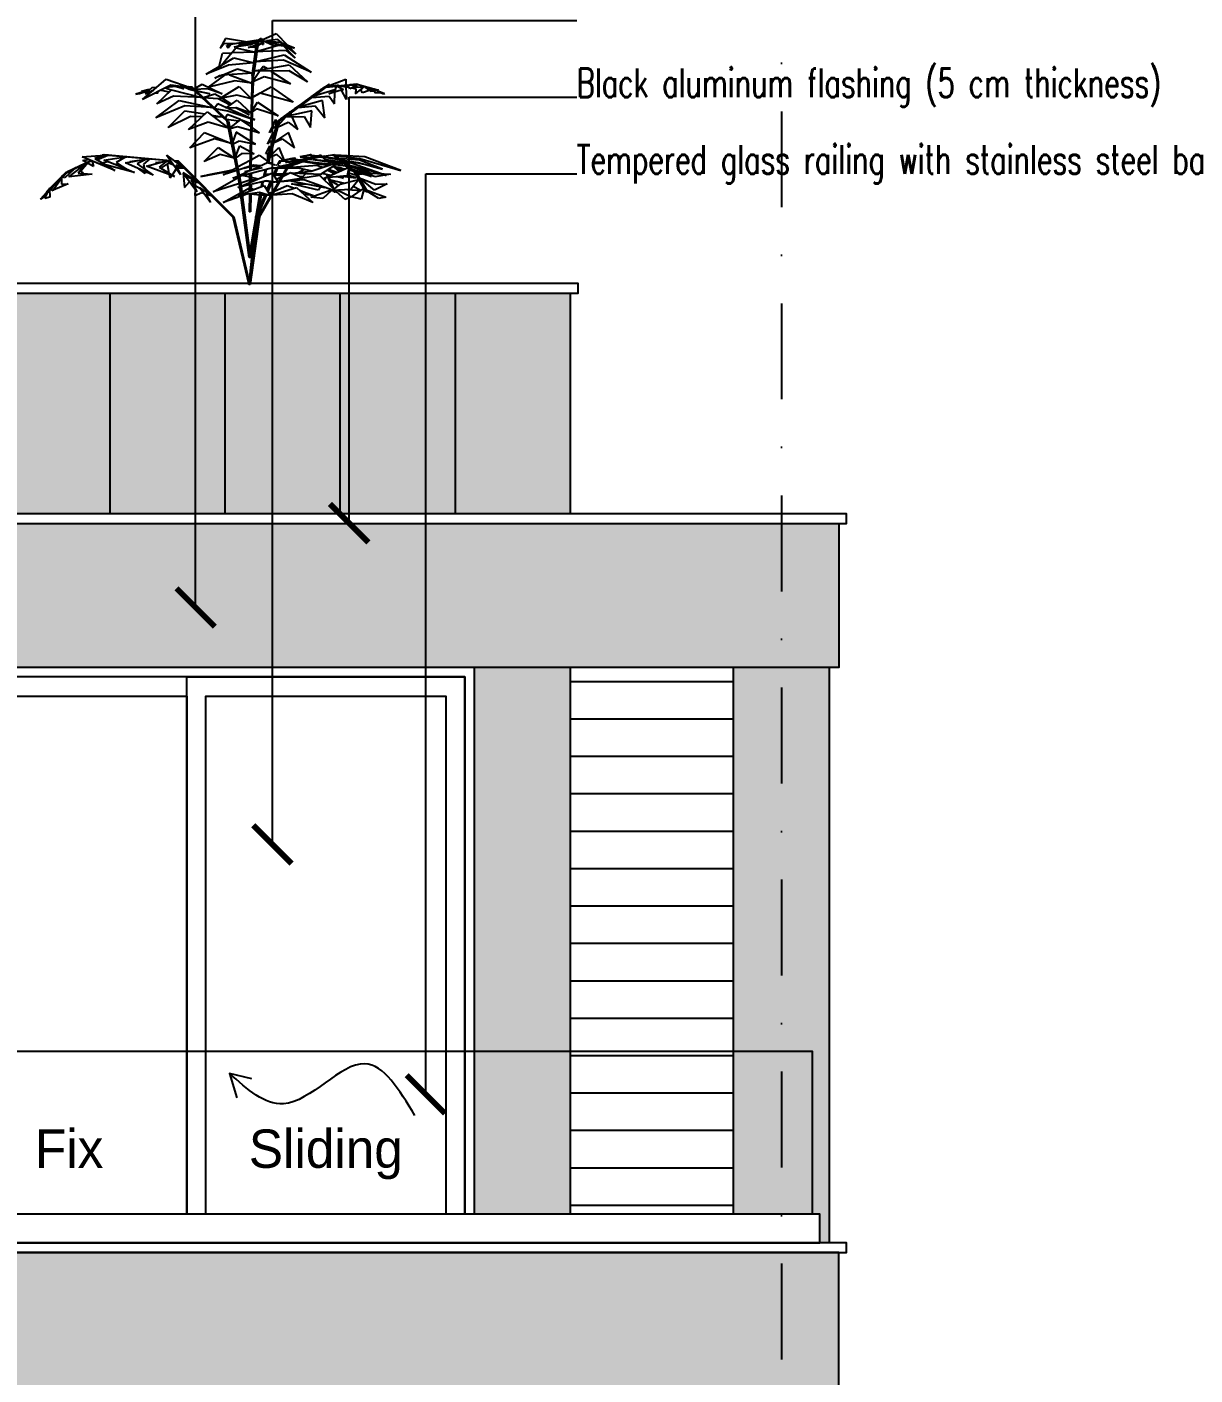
# Model space of a CAD drawing. Header units: millimetres. Extents: x 118878 to 201916, y 10986 to 20993.
# Drawn here: x 184623 to 185232, y 13274 to 13977 of the extents above; entities that cross this region are included whole.
import ezdxf

# ---------------------------------------------------------------- set-up
doc = ezdxf.new("R2010")
doc.units = ezdxf.units.MM
doc.header["$LTSCALE"] = 100
doc.linetypes.add('DASHDOT', pattern=[1, 0.5, -0.25, 0, -0.25])
for name, color, linetype in [('0-DARPUSH', 213, 'Continuous'), ('0-handrail', 135, 'Continuous'), ('0-hatch', 253, 'Continuous'), ('0-WIN', 187, 'Continuous'), ('2', 2, 'Continuous'), ('3', 3, 'Continuous'), ('4', 4, 'Continuous'), ('7', 7, 'Continuous'), ('AX', 1, 'Continuous'), ('HA', 1, 'Continuous'), ('text', 201, 'Continuous'), ('TREE', 83, 'Continuous')]:
    doc.layers.add(name, color=color, linetype=linetype)
doc.styles.add('1', font='romans.shx')
doc.styles.add('SHEET', font='andlso.ttf')
doc.dimstyles.new('100', dxfattribs={"dimtxt": 20, "dimasz": 10, "dimexe": 0, "dimexo": 0, "dimgap": 5, "dimtad": 0, "dimdec": 0, "dimzin": 0, "dimdsep": 46, "dimtxsty": '1', "dimblk": 'ARCHTICK', "dimcen": 0, "dimclrd": 8, "dimclre": 8, "dimclrt": 2, "dimadec": 0, "dimazin": 0, "dimtfac": 1, "dimtdec": 0, "dimtofl": 0, "dimtmove": 2, "dimatfit": 3, "dimldrblk": 'ARCHTICK', "dimfxl": 1, "dimtolj": 1, "dimtzin": 0, "dimarcsym": 0})

# ---------------------------------------------------------------- blocks, each defined once
blk = doc.blocks.new('W-0227')
for points in [[(0, -285), (0, 0), (-265, 0)], [(-5, -285), (-5, -5), (-265, -5)], [(-150, -285), (-150, -5), (-5, -5), (-5, -285)], [(-265, -15), (-150, -15), (-150, -285)], [(-140, -285), (-140, -15), (-15, -15), (-15, -285)], [(-116.02, -214.45), (-127.66, -211.66), (-123.94, -224.33)]]:
    blk.add_lwpolyline(points)
blk.add_spline([(-31.01, -233.66), (-57.2, -206.6), (-99.59, -227.53), (-127.66, -211.66)], degree=3)
at = {"style": 'SHEET'}
for s, p in [('Fix', (-229.09, -260.89)), ('Sliding', (-117.61, -260.89))]:
    blk.add_text(s, height=20, dxfattribs=at).set_placement(p)
blk = doc.blocks.new('A$C30197449')
at = {"layer": 'TREE'}
for p, q in [((22.99, 46.34), (20.93, 44.2)), ((22.01, 44.66), (22.71, 45.2)), ((22.1, 44.58), (25.13, 44.94)), ((25.38, 45), (22.25, 44.75)), ((25.57, 45.05), (22.67, 44.34)), ((22.71, 45.2), (24.79, 44.96)), ((25.61, 45.16), (22.99, 46.34)), ((23.53, 44.14), (25.57, 45.05)), ((25.06, 44.92), (25.04, 44.93)), ((25.13, 44.94), (25.06, 44.92)), ((25.26, 44.9), (25.51, 44.87)), ((25.71, 45.41), (25.32, 44.32)), ((25.42, 44.97), (25.38, 45)), ((25.55, 44.99), (25.42, 44.97)), ((25.56, 45.02), (25.5, 45.01)), ((25.5, 45.01), (25.55, 44.99)), ((25.56, 44.32), (25.96, 45.41)), ((25.96, 45.41), (25.71, 45.41)), ((25.96, 45.39), (25.71, 45.39)), ((25.71, 45.39), (26.21, 44.95)), ((25.76, 44.84), (26.45, 44.76)), ((25.85, 45.06), (25.81, 45.03)), ((25.81, 45.03), (27.76, 44.22)), ((29.02, 44.36), (25.81, 45.03)), ((26.08, 45.06), (25.83, 45.04)), ((25.83, 45.02), (26.08, 45.06)), ((25.83, 45.04), (25.83, 45.02)), ((25.89, 45.04), (25.85, 45.06)), ((25.92, 45.04), (25.89, 45.04)), ((26.03, 44.98), (25.92, 45.04)), ((26.53, 44.88), (25.96, 45.39)), ((26.33, 45.1), (31.36, 44.29)), ((31.27, 44.42), (26.33, 45.1)), ((28.64, 44.78), (32.37, 45.39)), ((32.37, 45.39), (33.33, 43.63)), ((21.5, 42.42), (16.52, 39.19)), ((19.39, 42.59), (21.73, 44.43)), ((20.82, 44.09), (19.39, 42.59)), ((21.96, 44.34), (19.51, 41.81)), ((19.51, 41.81), (21.1, 43.2)), ((22.25, 44.75), (19.62, 43.63)), ((19.62, 43.63), (22.1, 44.58)), ((21.1, 43.2), (26.95, 42.94)), ((26.93, 41.09), (21.5, 42.42)), ((22.67, 44.34), (21.82, 44.05)), ((21.82, 44.05), (23.53, 44.14)), ((22.34, 44.23), (21.96, 44.34)), ((26.95, 42.94), (22.83, 44.1)), ((25.32, 44.32), (25.56, 44.32)), ((25.63, 44.54), (26.86, 43.78)), ((28.19, 43.75), (25.63, 44.54)), ((26.31, 44.77), (26.37, 44.32)), ((26.41, 44.05), (26.55, 43.06)), ((26.56, 42.95), (26.82, 41.13)), ((26.64, 44.24), (26.57, 44.7)), ((27.02, 44.52), (26.61, 44.45)), ((26.61, 44.45), (27.17, 44.46)), ((26.81, 42.99), (26.68, 43.88)), ((26.82, 42.94), (26.81, 42.99)), ((27.43, 38.56), (26.82, 42.94)), ((30.45, 43.66), (26.83, 42.88)), ((26.83, 42.88), (31.16, 42.77)), ((26.86, 43.78), (28.19, 43.75)), ((27.72, 44.63), (28.45, 44.75)), ((27.76, 44.22), (30.77, 43.79)), ((30.01, 44.5), (28.44, 44.48)), ((30.77, 43.79), (29.02, 44.36)), ((31.16, 42.77), (30.45, 43.66)), ((32.62, 44.54), (30.59, 44.51)), ((31.16, 42.77), (33.63, 39.73)), ((32.88, 42.73), (31.16, 42.77)), ((31.36, 44.29), (31.27, 44.42)), ((32.12, 44.17), (31.36, 44.29)), ((31.36, 44.29), (31.86, 43.61)), ((31.86, 43.61), (32.12, 44.17)), ((33.33, 43.63), (32.62, 44.54)), ((33.63, 39.73), (32.88, 42.73)), ((16.52, 39.19), (21.64, 41.43)), ((20.61, 40.52), (17.21, 37.43)), ((27.32, 39.38), (20.61, 40.52)), ((21.64, 41.43), (26.93, 41.09)), ((25.42, 40.32), (24.67, 39.84)), ((25.89, 39.63), (25.42, 40.32)), ((26.82, 41.13), (26.82, 41.09)), ((26.82, 41.09), (27.06, 39.43)), ((30.81, 41.82), (27.11, 40.9)), ((27.11, 40.9), (31.82, 40.46)), ((32.96, 40.56), (30.81, 41.82)), ((31.82, 40.46), (35.92, 38.81)), ((35.92, 38.81), (33.52, 40.22)), ((10.15, 37.9), (10.12, 36.8)), ((13.8, 36.46), (10.15, 37.9)), ((17.21, 37.43), (20.62, 39.42)), ((23.99, 39.39), (20.34, 37.02)), ((20.34, 37.02), (25.19, 38.36)), ((20.62, 39.42), (27.32, 39.38)), ((25.19, 38.36), (27.46, 37.32)), ((27.46, 37.32), (26.07, 39.38)), ((27.06, 39.43), (27.07, 39.37)), ((27.07, 39.37), (27.18, 38.56)), ((27.18, 38.55), (27.18, 38.56)), ((27.18, 38.56), (27.43, 38.56)), ((27.2, 37.71), (27.18, 38.55)), ((27.29, 34.62), (27.21, 37.42)), ((30.13, 39.82), (27.38, 39.01)), ((27.38, 39.01), (32.97, 38.63)), ((27.43, 38.57), (27.54, 34.48)), ((31.59, 38.72), (27.47, 37.19)), ((27.47, 37.19), (30.64, 37.59)), ((32.97, 38.63), (30.13, 39.82)), ((30.64, 37.59), (35.52, 36.43)), ((35.52, 36.43), (32.49, 38.65)), ((32.97, 38.63), (34.32, 38.06)), ((33.46, 38.6), (32.97, 38.63)), ((34.32, 38.06), (33.46, 38.6)), ((43.3, 37.9), (38.67, 36.31)), ((47.67, 34.16), (43.3, 37.9)), ((4.79, 35.98), (3, 35.28)), ((3, 35.28), (3.15, 35.13)), ((3.15, 35.13), (4.16, 35.64)), ((5.04, 36.11), (3.6, 35.35)), ((3.6, 35.35), (4.66, 35.31)), ((8.01, 36.97), (4.12, 35.89)), ((4.12, 35.89), (4.37, 35.89)), ((4.37, 35.89), (4.91, 36.05)), ((4.66, 35.31), (5.04, 36.11)), ((4.85, 35.68), (5.67, 35.62)), ((6.55, 36.41), (4.91, 35.82)), ((5.03, 36.07), (6.72, 36.55)), ((5.67, 35.62), (5.69, 35.9)), ((5.69, 35.9), (6.33, 36.22)), ((6.78, 36.59), (5.83, 35.79)), ((5.83, 35.79), (7.03, 35.35)), ((7.39, 35.93), (6.78, 36.59)), ((6.81, 36.57), (8.26, 36.97)), ((7.14, 36.61), (6.86, 36.51)), ((6.86, 36.51), (6.89, 36.48)), ((6.89, 36.48), (7.14, 36.61)), ((7.03, 36.33), (8.67, 36.44)), ((7.03, 35.35), (7.39, 35.93)), ((8.32, 35.2), (7.3, 36.03)), ((8.26, 36.97), (8.01, 36.97)), ((8.26, 36.96), (8.01, 36.96)), ((8.01, 36.96), (9.4, 36.83)), ((9.78, 36.85), (8.01, 36.75)), ((8.01, 36.75), (9.4, 36.11)), ((9.55, 36.84), (8.26, 36.96)), ((9.05, 36.27), (8.26, 36.14)), ((8.26, 36.14), (8.32, 35.2)), ((9.4, 36.11), (9.78, 36.85)), ((9.53, 36.34), (11.41, 36.63)), ((11.41, 36.63), (9.61, 36.51)), ((9.77, 36.82), (9.76, 36.8)), ((9.76, 36.8), (11.76, 36.62)), ((11.8, 36.64), (9.77, 36.82)), ((10.11, 36.42), (10.04, 34.16)), ((10.04, 34.16), (10.96, 35.85)), ((10.12, 36.76), (10.11, 36.55)), ((10.12, 36.8), (10.12, 36.76)), ((11.86, 36.66), (10.55, 35.98)), ((10.55, 35.98), (13.27, 35.17)), ((11.24, 36.35), (11.4, 36.64)), ((11.4, 36.64), (11.41, 36.63)), ((11.41, 36.63), (11.42, 36.68)), ((11.42, 36.68), (11.47, 36.77)), ((11.47, 36.77), (12.74, 36.55)), ((12.11, 35.73), (11.86, 36.66)), ((11.88, 36.61), (11.88, 36.63)), ((11.88, 36.63), (13.83, 36.45)), ((13.82, 36.43), (11.88, 36.61)), ((13.27, 35.17), (12.11, 35.73)), ((12.18, 35.71), (12.18, 35.91)), ((12.18, 35.91), (16.2, 34.67)), ((12.24, 33.37), (12.19, 35.48)), ((13.05, 36.5), (13.87, 36.36)), ((14.66, 36.02), (13.18, 36.96)), ((13.18, 36.96), (15.47, 35.2)), ((13.86, 36.43), (13.82, 36.43)), ((13.89, 36.41), (13.82, 36.41)), ((13.82, 36.41), (15.29, 35.34)), ((14.07, 36.43), (14.01, 36.44)), ((14.01, 36.44), (14.02, 36.43)), ((14.02, 36.43), (14.07, 36.43)), ((14.06, 36.41), (14.07, 36.43)), ((14.07, 36.41), (14.06, 36.41)), ((14.23, 36.3), (14.07, 36.41)), ((15.47, 35.2), (14.35, 36.11)), ((14.35, 36.11), (14.66, 36.02)), ((16.51, 34.64), (14.58, 36.03)), ((15.4, 35.26), (18.52, 33)), ((16.82, 34.45), (15.53, 35.22)), ((15.53, 35.22), (20.79, 31.3)), ((23.94, 36.5), (19.85, 33.66)), ((19.85, 33.66), (25.98, 35.33)), ((27.67, 34.4), (23.94, 36.5)), ((25.98, 35.33), (27.67, 34.4)), ((29.84, 36.52), (27.55, 34.26)), ((27.55, 34.26), (30.29, 34.97)), ((33.38, 34.31), (29.84, 36.52)), ((30.29, 34.97), (33.38, 34.31)), ((31.82, 30.13), (38.51, 36.41)), ((38.76, 36.41), (32.06, 30.13)), ((36.64, 36.96), (32.97, 35.2)), ((32.97, 35.2), (35.67, 36.11)), ((34.3, 35.22), (33.12, 34.49)), ((36.46, 34.5), (34.3, 35.22)), ((37.53, 35.73), (35.27, 35.17)), ((35.27, 35.17), (37.75, 35.7)), ((35.67, 36.11), (38.09, 36.02)), ((38.16, 36.1), (36.64, 36.96)), ((42.31, 35.91), (36.78, 34.54)), ((37.53, 35.73), (37.91, 35.86)), ((38.09, 35.77), (39.07, 35.98)), ((39.78, 36.45), (38.31, 35.98)), ((39.27, 36.52), (38.51, 36.43)), ((38.51, 36.43), (38.76, 36.43)), ((38.51, 36.41), (38.76, 36.41)), ((38.67, 36.31), (42.47, 36.77)), ((38.76, 36.43), (39.14, 36.48)), ((39.07, 35.98), (40.09, 36.48)), ((41.31, 36.58), (40.02, 36.11)), ((40.02, 36.11), (41.74, 36.53)), ((41.2, 36.61), (41.12, 36.61)), ((41.12, 36.61), (43.29, 36.35)), ((42.99, 36.5), (41.2, 36.61)), ((41.51, 36.65), (41.39, 36.6)), ((41.92, 36.57), (42.54, 36.73)), ((45.06, 33.37), (42.31, 35.91)), ((42.43, 35.93), (42.37, 35.87)), ((43.44, 36.27), (42.43, 35.93)), ((42.47, 36.77), (47.67, 34.16)), ((42.74, 35.52), (44.16, 35.79)), ((44.16, 35.79), (44.19, 35.89)), ((45.01, 35.48), (44.81, 35.31)), ((44.81, 35.31), (45.33, 35.33)), ((45.09, 36.38), (45.97, 36.32)), ((47.18, 35.2), (45.66, 35.89)), ((45.97, 36.32), (47.18, 35.2)), ((45.97, 35.74), (46.12, 35.49)), ((46.31, 36.01), (46.68, 35.9)), ((47.08, 35.7), (46.41, 35.92)), ((46.5, 35.84), (48.91, 35.13)), ((48.24, 35.28), (46.52, 35.82)), ((46.68, 35.9), (47.87, 35.62)), ((47.87, 35.62), (47.08, 35.7)), ((48.91, 35.13), (48.24, 35.28)), ((13.19, 34.76), (12.24, 33.37)), ((16.39, 34.54), (13.19, 34.76)), ((14.01, 30.75), (14.43, 33.98)), ((15.79, 32.99), (14.01, 30.75)), ((14.43, 33.98), (18.87, 32.72)), ((18.94, 32.67), (15.79, 32.99)), ((16.73, 34.51), (16.7, 34.52)), ((16.7, 34.52), (16.72, 34.51)), ((16.72, 34.51), (16.73, 34.51)), ((16.84, 34.29), (16.82, 34.45)), ((18.95, 32.86), (16.84, 34.4)), ((20.79, 31.3), (16.84, 34.29)), ((19.55, 32.47), (18.16, 33.38)), ((18.16, 33.38), (22.06, 30.37)), ((20.01, 32.02), (19.55, 32.47)), ((26.46, 33.68), (22.65, 31.14)), ((22.65, 31.14), (26.64, 32.44)), ((27.61, 31.74), (26.46, 33.68)), ((26.64, 32.44), (27.61, 31.74)), ((27.29, 34.6), (27.29, 34.62)), ((27.35, 32.19), (27.29, 34.6)), ((27.54, 34.48), (27.54, 34.46)), ((27.54, 34.46), (27.73, 27.29)), ((30.18, 34), (27.62, 31.61)), ((27.62, 31.61), (30.36, 32.61)), ((31.9, 32.56), (27.65, 30.67)), ((28.01, 31.3), (30.49, 32.59)), ((29.74, 32.37), (28.01, 31.3)), ((32.3, 32.55), (30.18, 34)), ((30.36, 32.61), (32.3, 32.55)), ((32.96, 34.39), (31.22, 33.31)), ((31.49, 33.12), (33.74, 34.29)), ((31.94, 32.02), (34.25, 32.42)), ((33.76, 33.38), (32.15, 32.66)), ((33.74, 34.29), (36.4, 34.44)), ((34.41, 32.58), (33.76, 33.38)), ((40.89, 33.98), (34.91, 32.66)), ((34.91, 32.66), (39.84, 32.99)), ((36.75, 34.52), (41.98, 34.76)), ((39.84, 32.99), (45.2, 30.75)), ((45.2, 30.75), (40.89, 33.98)), ((41.98, 34.76), (45.06, 33.37)), ((16.67, 28.99), (16.41, 32.08)), ((16.41, 32.08), (21.21, 31.02)), ((17.84, 30.99), (16.67, 28.99)), ((21.31, 30.95), (17.84, 30.99)), ((19.02, 28.59), (20.03, 30.95)), ((20.81, 29.93), (19.02, 28.59)), ((19.4, 32.35), (20.94, 31.24)), ((21.44, 31.06), (19.73, 32.3)), ((22.06, 30.37), (20.01, 32.02)), ((20.15, 31.27), (20.32, 31.64)), ((20.32, 31.64), (20.33, 31.67)), ((20.33, 31.67), (20.33, 31.67)), ((20.39, 31.83), (20.42, 31.89)), ((20.42, 31.89), (20.62, 31.65)), ((22.74, 29.01), (20.81, 29.93)), ((22.16, 30.57), (20.95, 31.38)), ((20.95, 31.38), (23.17, 29.63)), ((21.15, 31.04), (21.08, 31.13)), ((21.21, 31.02), (21.15, 31.04)), ((21.24, 30.94), (22.67, 29.28)), ((22.46, 30.13), (21.43, 30.88)), ((22.53, 30.16), (22.16, 30.57)), ((22.71, 30.13), (22.28, 30.44)), ((22.46, 30.13), (22.52, 30.13)), ((22.46, 30.13), (24.44, 22.49)), ((22.52, 30.13), (22.58, 30.13)), ((23.17, 29.63), (22.53, 30.16)), ((22.58, 30.13), (22.71, 30.13)), ((22.75, 29.99), (22.71, 30.13)), ((22.76, 29.94), (22.75, 29.99)), ((23.78, 26.01), (22.76, 29.94)), ((23.08, 30.48), (23.1, 28.76)), ((24.24, 28), (23.08, 30.48)), ((26.96, 30.37), (27.38, 30.56)), ((27.38, 30.52), (26.96, 30.37)), ((27.48, 27.29), (27.36, 31.92)), ((27.65, 30.6), (31.94, 32.02)), ((27.65, 30.67), (27.65, 30.6)), ((29.42, 30.39), (27.68, 29.72)), ((27.68, 29.7), (28.96, 30.06)), ((27.69, 29.16), (29.56, 30.48)), ((29.56, 30.48), (31.56, 28.91)), ((29.61, 30.45), (32.06, 31.38)), ((31.82, 30.13), (29.82, 20.15)), ((32.25, 30.54), (29.89, 30.23)), ((30.04, 20.04), (32.06, 30.13)), ((32.06, 30.13), (31.82, 30.13)), ((35.74, 31.89), (31.83, 28.88)), ((31.83, 28.88), (35.56, 29.93)), ((32.06, 31.38), (32.41, 30.71)), ((34.93, 31.27), (32.95, 30.94)), ((32.95, 30.94), (34.52, 30.95)), ((35.56, 29.93), (39.16, 28.59)), ((39.16, 28.59), (35.74, 31.89)), ((39.88, 32.08), (36.18, 31.47)), ((36.7, 30.97), (38.84, 30.99)), ((38.84, 30.99), (42.94, 28.99)), ((42.94, 28.99), (39.88, 32.08)), ((19.63, 25.23), (20.72, 28.06)), ((20.72, 28.06), (23.47, 26.21)), ((23.1, 28.76), (23.29, 29.15)), ((23.29, 29.15), (24.24, 28)), ((24.58, 25.87), (23.49, 28.09)), ((23.49, 28.09), (23.86, 25.83)), ((26.06, 28), (27.43, 28.96)), ((27.44, 28.39), (26.06, 28)), ((30.12, 29.15), (27.71, 28.46)), ((27.75, 26.46), (30.36, 28.09)), ((31.54, 28.81), (30.12, 29.15)), ((30.36, 28.09), (31.04, 26.23)), ((36.22, 28.06), (31.25, 26)), ((38.95, 25.23), (36.22, 28.06)), ((21.9, 26.89), (19.63, 25.23)), ((22.51, 25.25), (21.48, 22.7)), ((23.49, 26.12), (21.9, 26.89)), ((24.14, 23.63), (22.51, 25.25)), ((23.78, 25.98), (23.78, 26.01)), ((24.69, 22.47), (23.78, 25.98)), ((23.86, 25.83), (23.93, 26.54)), ((23.93, 26.54), (24.58, 25.87)), ((24.93, 24.12), (24.16, 25.56)), ((24.16, 25.56), (24.54, 23.18)), ((26.83, 25.87), (27.49, 26.28)), ((27.49, 26.02), (26.83, 25.87)), ((27.59, 21.16), (27.48, 27.29)), ((27.48, 27.29), (27.73, 27.29)), ((27.73, 27.29), (27.48, 27.29)), ((27.73, 27.29), (27.84, 21.05)), ((29.82, 26.54), (27.76, 26.08)), ((29.7, 25.56), (27.79, 24.51)), ((30.5, 23.56), (29.7, 25.56)), ((30.97, 25.94), (29.82, 26.54)), ((33.72, 25.25), (30.71, 23.31)), ((31.24, 25.99), (34.39, 26.89)), ((31.25, 26), (31.24, 25.99)), ((36.28, 22.7), (33.72, 25.25)), ((34.39, 26.89), (38.95, 25.23)), ((0, 21.05), (6.65, 23.55)), ((7.55, 23.26), (0, 21.05)), ((3.39, 21.28), (7.61, 22.93)), ((7.83, 22.52), (3.39, 21.28)), ((9.15, 22.43), (3.57, 20.45)), ((9.1, 22.69), (5.97, 22)), ((6.65, 23.55), (12.13, 23.86)), ((12.09, 23.82), (7.55, 23.26)), ((7.61, 22.93), (11.39, 23.25)), ((11.06, 22.99), (7.83, 22.52)), ((12.25, 23.94), (8.29, 20.75)), ((11.05, 22.98), (9.1, 22.69)), ((10.52, 22.56), (9.15, 22.43)), ((9.61, 21.61), (12.49, 23.94)), ((10.02, 22.51), (10.55, 22.58)), ((10.82, 22.58), (11.19, 22.62)), ((11.14, 22.65), (10.85, 22.61)), ((10.98, 22.76), (14.83, 20.27)), ((16.54, 20.89), (10.98, 22.76)), ((11.19, 22.62), (11.14, 22.65)), ((11.27, 22.66), (13.76, 22.98)), ((16.13, 23.08), (11.36, 22.63)), ((11.37, 23.02), (14.08, 23.43)), ((11.38, 23.03), (14.52, 23.49)), ((14.44, 23.51), (11.68, 23.28)), ((16.23, 23.05), (11.9, 22.45)), ((12.49, 23.94), (12.25, 23.94)), ((12.5, 23.92), (12.25, 23.92)), ((12.25, 23.92), (13.77, 23.69)), ((12.39, 23.85), (12.53, 23.87)), ((12.51, 23.88), (12.41, 23.87)), ((13.4, 23.78), (12.5, 23.92)), ((12.53, 23.87), (12.51, 23.88)), ((14.29, 23.55), (12.7, 23.36)), ((12.82, 22.14), (17.82, 22.7)), ((12.84, 22.16), (13.4, 22.65)), ((13.43, 21.94), (18.01, 22.66)), ((14.89, 23.55), (13.53, 23.76)), ((13.62, 22.85), (14.3, 23.45)), ((13.99, 23.65), (15.8, 23.38)), ((14.38, 23.52), (14.37, 23.51)), ((14.42, 23.56), (14.4, 23.56)), ((14.42, 23.56), (14.44, 23.57)), ((14.49, 23.63), (14.75, 23.85)), ((14.52, 23.49), (14.56, 23.52)), ((14.56, 23.52), (15.02, 23.56)), ((15.02, 23.56), (14.63, 23.5)), ((14.75, 23.85), (16.05, 23.38)), ((17.8, 23.11), (14.94, 23.55)), ((15, 23.58), (20.01, 22.34)), ((20.36, 22.35), (15, 23.58)), ((15.28, 23.66), (17.14, 23.88)), ((17.14, 23.88), (15.4, 23.62)), ((16.01, 23.35), (18.11, 23.03)), ((16.03, 23.4), (16.34, 23.75)), ((16.61, 23.79), (16.23, 23.36)), ((16.25, 23.31), (16.36, 23.26)), ((16.32, 23.3), (16.3, 23.29)), ((16.36, 23.26), (16.32, 23.3)), ((16.34, 23.75), (16.38, 23.8)), ((16.77, 23.14), (16.37, 23.1)), ((16.38, 23.8), (16.51, 23.94)), ((16.45, 23.08), (16.8, 23.13)), ((16.56, 23.26), (16.46, 23.24)), ((16.48, 23.31), (18.57, 23.58)), ((16.51, 23.94), (16.75, 23.94)), ((16.76, 23.92), (16.51, 23.92)), ((16.51, 23.92), (16.85, 23.84)), ((16.72, 23.13), (16.6, 23.19)), ((16.65, 23.83), (16.61, 23.79)), ((16.68, 23.87), (16.65, 23.83)), ((18.57, 23.58), (16.7, 23.28)), ((16.77, 23.12), (16.72, 23.13)), ((16.75, 23.94), (16.74, 23.93)), ((17.01, 23.86), (16.76, 23.92)), ((16.8, 23.13), (16.77, 23.14)), ((16.83, 23.88), (16.95, 23.86)), ((16.85, 23.84), (16.89, 23.84)), ((16.89, 23.84), (18.29, 23.54)), ((16.89, 23.15), (17.01, 23.16)), ((17.01, 23.16), (16.91, 23.14)), ((17.04, 23.86), (17.01, 23.86)), ((18.44, 23.56), (17.04, 23.86)), ((17.61, 22.93), (17.37, 22.9)), ((17.48, 23.2), (19.62, 22.61)), ((17.59, 23.74), (18.64, 23.55)), ((18.24, 22.99), (17.78, 22.94)), ((17.84, 22.75), (18.11, 22.81)), ((18.47, 23.57), (17.96, 23.67)), ((18.01, 22.71), (18.33, 22.75)), ((18.01, 22.66), (18.01, 22.71)), ((18.09, 22.69), (18.06, 22.65)), ((18.06, 22.65), (20.71, 21.68)), ((18.11, 23.03), (18.07, 23.07)), ((18.07, 23.07), (20.14, 22.76)), ((18.17, 22.68), (18.09, 22.69)), ((22.52, 21.76), (18.09, 22.69)), ((18.44, 22.72), (18.17, 22.68)), ((18.27, 22.83), (18.6, 22.89)), ((18.29, 23.54), (18.33, 23.54)), ((18.4, 23.55), (18.35, 23.56)), ((18.35, 23.56), (18.4, 23.55)), ((18.5, 23.57), (18.44, 23.56)), ((18.47, 23.56), (18.47, 23.57)), ((20.37, 23.2), (18.47, 23.01)), ((18.47, 22.5), (18.67, 22.53)), ((18.52, 22.77), (18.88, 22.81)), ((20.12, 22.72), (18.61, 22.95)), ((18.93, 22.8), (18.62, 22.75)), ((18.77, 22.92), (18.78, 22.92)), ((18.83, 22.54), (19.08, 22.56)), ((18.88, 22.81), (18.93, 22.8)), ((18.92, 22.94), (20.37, 23.2)), ((19.13, 22.84), (19.25, 22.85)), ((19.26, 22.85), (19.16, 22.83)), ((19.25, 22.85), (19.26, 22.85)), ((19.33, 22.59), (19.61, 22.61)), ((20.3, 23.2), (19.36, 23.38)), ((19.63, 22.43), (19.48, 22.4)), ((19.66, 23.31), (20.26, 23.19)), ((19.85, 22.84), (21.3, 22.42)), ((19.86, 22.46), (20.11, 22.51)), ((20.15, 22.66), (19.99, 22.65)), ((20.06, 23.17), (20.14, 23.16)), ((21.58, 22.97), (20.1, 23.26)), ((20.14, 22.76), (20.12, 22.72)), ((20.12, 22.72), (20.25, 22.72)), ((20.13, 22.71), (20.12, 22.72)), ((20.18, 22.61), (20.13, 22.71)), ((20.14, 23.16), (21.54, 22.86)), ((20.26, 23.19), (20.27, 23.18)), ((20.27, 23.18), (21.55, 22.91)), ((20.33, 22.36), (20.27, 22.47)), ((20.3, 23.19), (20.3, 23.2)), ((21.57, 22.94), (20.3, 23.19)), ((20.33, 23.19), (20.37, 23.2)), ((21.57, 22.96), (20.33, 23.19)), ((20.37, 22.73), (20.37, 22.73)), ((20.37, 22.73), (20.37, 22.73)), ((20.37, 22.73), (20.4, 22.67)), ((20.4, 22.67), (20.47, 22.54)), ((20.47, 22.57), (20.66, 22.6)), ((21.51, 22.79), (20.51, 22.7)), ((20.55, 22.41), (20.61, 22.31)), ((20.82, 22.63), (21.49, 22.74)), ((21.56, 22.92), (21.2, 22.99)), ((21.36, 22.96), (21.56, 22.92)), ((21.48, 22.7), (22.9, 24.01)), ((21.49, 22.74), (21.54, 22.75)), ((21.54, 22.75), (22.09, 22.84)), ((21.55, 22.91), (21.56, 22.92)), ((21.56, 22.92), (21.57, 22.96)), ((22.09, 22.84), (21.59, 22.8)), ((21.59, 22.8), (21.64, 22.84)), ((21.64, 22.84), (21.77, 22.81)), ((21.95, 22.83), (21.69, 22.89)), ((21.7, 22.89), (21.7, 22.9)), ((21.99, 22.83), (21.7, 22.89)), ((21.72, 22.92), (21.74, 22.93)), ((21.77, 22.81), (21.85, 22.8)), ((21.85, 22.8), (22.22, 22.72)), ((21.99, 22.82), (21.95, 22.83)), ((22.03, 22.83), (21.99, 22.83)), ((22.47, 22.72), (21.99, 22.82)), ((22.22, 22.73), (22.47, 22.73)), ((22.22, 22.72), (22.47, 22.72)), ((22.41, 22.28), (22.22, 22.71)), ((22.47, 22.73), (22.69, 22.21)), ((22.9, 24.01), (24.19, 23.43)), ((24.57, 22.52), (23.18, 22.1)), ((24.15, 22.44), (23.76, 22.52)), ((24.4, 22.61), (24.05, 22.37)), ((24.1, 22.41), (24.12, 22.43)), ((24.14, 22.44), (24.15, 22.44)), ((24.54, 23.18), (24.54, 24.17)), ((24.54, 24.17), (24.93, 24.12)), ((27.69, 21.1), (24.57, 22.52)), ((26.13, 23.85), (24.62, 22.78)), ((27.54, 23.09), (26.13, 23.85)), ((27.52, 24.35), (27.09, 24.12)), ((27.09, 24.12), (27.52, 24.13)), ((27.79, 24.13), (29.35, 24.17)), ((30.12, 21.69), (27.82, 22.93)), ((29.35, 24.17), (30.45, 23.34)), ((30.71, 23.31), (33.36, 24.01)), ((30.78, 12.41), (41.06, 22.73)), ((41.3, 22.73), (31.03, 12.41)), ((33.36, 24.01), (36.28, 22.7)), ((43.26, 23.85), (40.18, 21.57)), ((40.68, 20.25), (43.26, 23.85)), ((41.06, 22.73), (41.3, 22.73)), ((41.12, 22.73), (41.82, 22.79)), ((41.78, 22.77), (41.3, 22.72)), ((41.82, 22.79), (41.78, 22.77)), ((42.8, 22.43), (42.07, 22.17)), ((42.44, 22.68), (44.09, 21.56)), ((43.28, 22.69), (42.52, 22.8)), ((42.54, 22.83), (54.71, 23.9)), ((54.63, 23.92), (42.56, 22.85)), ((46.94, 21.85), (43.08, 22.86)), ((43.08, 22.86), (44.6, 21.62)), ((44.21, 22.57), (45.27, 22.42)), ((45.27, 22.42), (45.21, 22.32)), ((45.7, 20.15), (50.8, 22.43)), ((46.3, 23.2), (46.31, 23.19)), ((46.31, 23.19), (46.3, 23.2)), ((46.3, 23.2), (46.36, 23.19)), ((46.36, 23.19), (46.35, 23.16)), ((46.35, 23.16), (47.48, 22.19)), ((46.93, 23.1), (46.47, 23.18)), ((50.8, 22.43), (46.83, 23.16)), ((46.83, 23.16), (48.66, 22.24)), ((48.32, 22.89), (50.04, 22.61)), ((50.04, 22.61), (50, 22.59)), ((50.58, 23.58), (50.6, 23.57)), ((50.62, 23.57), (50.58, 23.58)), ((50.6, 23.57), (50.62, 23.57)), ((50.65, 21.28), (54.81, 22.93)), ((52.55, 22.52), (50.65, 21.28)), ((50.66, 23.54), (51.74, 23)), ((50.86, 23.5), (50.7, 23.55)), ((50.81, 23.56), (50.79, 23.55)), ((50.79, 23.55), (52.55, 22.52)), ((54.81, 22.93), (50.81, 23.56)), ((52.78, 21.05), (58.85, 23.55)), ((56.49, 23.26), (52.78, 21.05)), ((54.02, 23.86), (53.97, 23.88)), ((53.97, 23.88), (54, 23.86)), ((54.06, 23.84), (54.02, 23.86)), ((56.1, 23.03), (54.06, 23.84)), ((54.11, 23.85), (55.42, 23.57)), ((55.09, 22.43), (54.17, 22.67)), ((54.68, 23.92), (54.63, 23.92)), ((54.64, 23.94), (54.77, 23.88)), ((54.89, 23.94), (54.64, 23.94)), ((54.71, 23.9), (54.68, 23.92)), ((58.85, 23.55), (54.7, 23.88)), ((54.7, 23.88), (56.49, 23.26)), ((54.89, 23.94), (55.07, 23.85)), ((54.98, 23.79), (56.31, 23.16)), ((56.42, 23.22), (55.96, 23.45)), ((56.95, 22.69), (56.75, 21.76)), ((56.87, 22.73), (56.95, 22.69)), ((57.07, 22.81), (58, 22.37)), ((61.68, 20.76), (57.2, 22.87)), ((57.64, 22.66), (57.51, 22.76)), ((57.51, 22.76), (57.56, 22.7)), ((58.73, 22.88), (57.74, 23.09)), ((57.74, 22.49), (59.09, 20.89)), ((57.93, 22.46), (59.57, 20.55)), ((61.27, 19.84), (57.93, 22.46)), ((58.03, 22.49), (58.73, 22.88)), ((5.45, 20.55), (1.87, 20.37)), ((1.87, 20.37), (4.78, 19.84)), ((2.7, 20.15), (2.82, 20.2)), ((2.84, 20.19), (2.7, 20.15)), ((3.88, 20.47), (8.95, 21.85)), ((4.78, 19.84), (10.18, 22.28)), ((9.12, 21.43), (5.42, 19.9)), ((5.42, 19.9), (8.26, 20.73)), ((10.25, 22.34), (5.45, 20.55)), ((8.29, 20.76), (6.16, 17.07)), ((6.68, 20.42), (6.18, 20.47)), ((6.5, 20.94), (7.14, 21.35)), ((6.61, 20.66), (7.53, 20.77)), ((6.85, 20.49), (6.73, 20.46)), ((6.73, 20.46), (6.81, 20.48)), ((8.03, 20.32), (7.12, 20.39)), ((7.76, 19.4), (8.54, 20.76)), ((8.22, 19.69), (9.86, 20.19)), ((10.85, 19.98), (8.22, 19.69)), ((8.29, 20.76), (8.29, 20.76)), ((8.29, 20.75), (8.54, 20.75)), ((8.61, 20.27), (8.29, 20.3)), ((8.37, 22.16), (8.65, 22.34)), ((8.54, 20.75), (9.57, 21.58)), ((8.54, 20.76), (8.54, 20.75)), ((9.76, 20.68), (8.61, 20.27)), ((8.65, 22.34), (9.02, 22.38)), ((8.66, 20.83), (9.66, 21.13)), ((8.72, 21.61), (9.88, 22.04)), ((9.29, 21.02), (9.67, 21.1)), ((9.57, 21.62), (9.9, 20.07)), ((13.92, 19.69), (9.57, 21.62)), ((9.57, 21.58), (9.61, 21.61)), ((9.64, 21.63), (10.17, 21.85)), ((9.68, 22.05), (10.01, 22.14)), ((9.9, 20.07), (13.92, 19.69)), ((10.17, 21.85), (12.05, 22.06)), ((11.36, 21.62), (10.29, 21.3)), ((10.34, 22.2), (10.49, 22.26)), ((10.39, 22.24), (10.34, 22.2)), ((11.52, 22.4), (10.39, 22.24)), ((10.39, 21.26), (12.3, 21.68)), ((11.24, 19.94), (10.54, 19.59)), ((12.11, 21.51), (10.84, 21.06)), ((11.2, 20.9), (11.51, 20.98)), ((11.49, 20.96), (11.21, 20.9)), ((12.47, 21.79), (11.36, 21.62)), ((12.42, 21.77), (11.36, 20.84)), ((11.51, 20.98), (11.49, 20.96)), ((11.77, 20.64), (13.33, 21.23)), ((12.25, 20.43), (13.56, 21.08)), ((15, 20.17), (12.33, 17.59)), ((12.81, 22.15), (12.84, 22.16)), ((12.93, 20.13), (14.49, 20.49)), ((13.3, 19.97), (13.41, 20.23)), ((13.69, 20.29), (13.51, 19.88)), ((15.47, 22.03), (14.38, 21.62)), ((14.51, 21.56), (14.56, 21.57)), ((14.55, 21.56), (15.48, 22.03)), ((14.56, 21.57), (14.55, 21.56)), ((15.09, 21.83), (14.69, 21.73)), ((14.8, 21.77), (14.8, 21.77)), ((14.83, 20.27), (20.01, 20.52)), ((22.27, 18.98), (15, 20.17)), ((20.76, 21.59), (15.47, 22.03)), ((16.44, 20.92), (18.89, 21.48)), ((20.01, 20.52), (16.54, 20.89)), ((16.97, 21.03), (17.16, 20.83)), ((18.09, 19.84), (17.57, 20.39)), ((18.95, 20.64), (17.86, 21.23)), ((18.17, 19.66), (20.35, 20.6)), ((18.89, 21.48), (20.83, 21.48)), ((19.37, 22.39), (18.98, 22.32)), ((19.93, 21.97), (20.61, 21.86)), ((20.15, 20.52), (20.02, 20.52)), ((20.35, 20.6), (21.71, 19.95)), ((20.42, 22.21), (20.39, 22.26)), ((20.45, 22.16), (20.42, 22.21)), ((26.07, 12.41), (20.45, 22.16)), ((21.4, 20.48), (20.55, 20.51)), ((20.67, 22.2), (20.7, 22.15)), ((20.7, 22.15), (20.73, 22.11)), ((20.73, 22.11), (22.55, 18.95)), ((20.9, 21.82), (21.76, 21.68)), ((22.44, 21.88), (21.12, 21.48)), ((21.12, 21.48), (23.86, 21.48)), ((21.62, 20.1), (21.44, 20.09)), ((23.17, 20.43), (21.68, 20.48)), ((23.26, 20.22), (21.88, 20.12)), ((22.49, 22.1), (22.45, 22.17)), ((22.51, 22.01), (22.56, 21.92)), ((22.75, 21.97), (22.57, 21.91)), ((23.65, 20.6), (22.66, 18.81)), ((22.72, 22.12), (22.76, 22.05)), ((22.74, 21.47), (23.34, 20.05)), ((23.03, 22.06), (22.89, 22.01)), ((22.99, 21.47), (23.49, 20.31)), ((23.54, 20.42), (23.44, 20.42)), ((30.1, 17.91), (23.65, 20.6)), ((23.86, 21.48), (31.02, 19.59)), ((24.05, 22.37), (24.09, 22.4)), ((24.98, 20.38), (24.12, 20.41)), ((24.36, 20.3), (24.98, 20.35)), ((25.08, 20.01), (24.76, 21.23)), ((25.02, 21.16), (25.35, 19.9)), ((25.28, 20.37), (25.24, 20.37)), ((25.24, 20.37), (25.28, 20.37)), ((28.79, 20.86), (25.54, 21.56)), ((25.95, 21.9), (27.17, 22.03)), ((26.51, 21.96), (26.46, 21.95)), ((26.46, 21.95), (27.57, 21.73)), ((27.04, 21.85), (26.51, 21.96)), ((26.57, 21.96), (26.54, 21.96)), ((26.54, 21.96), (27.57, 21.75)), ((27.57, 21.76), (26.57, 21.96)), ((26.62, 21.97), (26.61, 21.97)), ((26.61, 21.97), (27.57, 21.77)), ((27.57, 21.78), (26.62, 21.97)), ((26.67, 21.97), (26.66, 21.97)), ((26.66, 21.97), (27.57, 21.79)), ((27.57, 21.79), (26.67, 21.97)), ((27.57, 21.75), (27.04, 21.85)), ((27.17, 22.03), (27.56, 21.9)), ((27.57, 21.77), (27.57, 21.76)), ((27.6, 20.48), (27.62, 18.95)), ((27.74, 21.08), (27.69, 21.1)), ((28.14, 20.89), (27.74, 21.08)), ((27.83, 21.82), (30, 21.12)), ((28.45, 21.62), (27.84, 21.74)), ((27.84, 21.74), (28.43, 21.62)), ((27.84, 21.73), (28.58, 21.58)), ((28.59, 21.57), (27.84, 21.72)), ((27.84, 21.72), (27.84, 21.71)), ((27.84, 21.71), (28.74, 21.52)), ((28.7, 21.54), (27.84, 21.71)), ((27.84, 21.71), (27.84, 21.7)), ((27.84, 21.7), (28.82, 21.5)), ((28.17, 21.62), (27.84, 21.68)), ((27.88, 18.84), (27.85, 20.42)), ((29.01, 20.12), (27.87, 19.84)), ((28.91, 21.47), (28.17, 21.62)), ((28.44, 20.76), (28.23, 20.86)), ((28.48, 20.75), (28.44, 20.76)), ((31.02, 19.59), (28.48, 20.75)), ((28.58, 21.58), (28.59, 21.57)), ((28.74, 21.52), (28.7, 21.54)), ((29.75, 19.89), (29.62, 19.96)), ((30.26, 21.05), (32.76, 20.25)), ((32.76, 20.25), (30.36, 21.55)), ((31.36, 21.05), (31.26, 21.07)), ((31.26, 21.07), (31.36, 21.05)), ((31.35, 21.02), (31.36, 21.05)), ((35.74, 20.15), (31.35, 21.02)), ((31.4, 20.99), (31.36, 21.01)), ((31.36, 21.01), (35.74, 20.15)), ((36.91, 19.9), (31.4, 20.99)), ((31.42, 20.98), (36.91, 19.9)), ((39.91, 20.17), (37.51, 18.91)), ((37.54, 18.93), (40.15, 20.6)), ((37.66, 17.11), (39.91, 20.17)), ((40.15, 20.6), (39.94, 17.91)), ((40.1, 21.51), (40.07, 21.48)), ((40.07, 21.48), (41.24, 21.48)), ((41.47, 21.98), (40.1, 21.51)), ((40.18, 21.57), (41.5, 22.03)), ((41.5, 22.03), (40.68, 20.25)), ((41.48, 21.34), (42.21, 20.17)), ((41.8, 19.9), (46.94, 21.85)), ((44.6, 21.62), (41.8, 19.9)), ((42.28, 20.07), (42.58, 19.59)), ((42.58, 19.59), (42.69, 20.23)), ((42.73, 20.48), (43.04, 22.26)), ((44.09, 21.56), (44.16, 21.36)), ((48.66, 22.24), (45.7, 20.15)), ((47.2, 20.46), (48.35, 21.33)), ((47.26, 20.84), (47.2, 20.46)), ((47.48, 22.19), (47.34, 21.32)), ((49.14, 20.66), (54.51, 22.08)), ((50.82, 21.39), (49.14, 20.66)), ((56.75, 21.76), (57.82, 22.36)), ((59.57, 20.55), (56.99, 20.37)), ((56.99, 20.37), (61.27, 19.84)), ((58.11, 22.32), (61.47, 20.75)), ((59.09, 20.89), (58.66, 20.52)), ((58.66, 20.52), (58.84, 20.5)), ((59.95, 21.62), (60.04, 21.54)), ((59.95, 21.62), (60.31, 21.41)), ((60.3, 21.29), (62, 19.69)), ((61.56, 20.67), (61.24, 20.85)), ((61.47, 20.75), (61.47, 20.76)), ((61.47, 20.76), (62.63, 19.59)), ((61.72, 20.76), (61.47, 20.76)), ((65.39, 17.07), (61.72, 20.76)), ((62.57, 20.07), (62.18, 20.29)), ((62.48, 20.01), (62.57, 20.07)), ((4.61, 18.48), (2.52, 18.59)), ((2.52, 18.59), (4.81, 17.37)), ((6.37, 17.44), (2.75, 16.09)), ((7.66, 19.68), (4.61, 18.48)), ((4.81, 17.37), (7.64, 19.65)), ((6.41, 17.07), (6.77, 17.7)), ((6.71, 17.57), (6.7, 17.56)), ((6.71, 17.57), (6.71, 17.57)), ((6.77, 17.74), (7.31, 15.74)), ((9.08, 16.16), (6.77, 17.74)), ((6.77, 17.7), (6.8, 17.73)), ((6.8, 17.73), (7.73, 19.36)), ((7.35, 17.35), (8.76, 18.06)), ((9.81, 17.5), (7.37, 17.33)), ((7.72, 19.39), (9.19, 17.54)), ((11.11, 18.5), (7.72, 19.39)), ((7.73, 19.36), (7.76, 19.4)), ((9.19, 17.54), (12.65, 17.33)), ((13.28, 19.39), (10.41, 18.68)), ((10.54, 19.59), (11.82, 19.88)), ((12.65, 17.33), (11.11, 18.5)), ((11.47, 18.24), (13.28, 19.39)), ((12.3, 17.6), (12.37, 17.64)), ((12.32, 17.62), (12.98, 19.19)), ((12.37, 17.64), (12.32, 17.62)), ((12.59, 17.38), (17.87, 19.33)), ((13.45, 19.72), (12.71, 17.97)), ((16.62, 16.09), (12.83, 17.47)), ((13.04, 19.34), (13.21, 19.74)), ((14.04, 19.27), (13.8, 19.69)), ((13.8, 19.69), (14.29, 19.5)), ((20.32, 19.12), (14.1, 17.91)), ((14.1, 17.91), (14.64, 18.14)), ((14.78, 18.03), (15.16, 17.37)), ((15.16, 17.37), (20.18, 18.59)), ((19.23, 17.87), (16.22, 15.11)), ((20.18, 18.59), (17.08, 18.48)), ((17.87, 19.33), (22.29, 18.95)), ((18.09, 19.84), (18.68, 19.88)), ((23.67, 16.56), (19.23, 17.87)), ((20.96, 18.26), (19.64, 17.75)), ((23.29, 17.21), (20.96, 18.26)), ((22.08, 19.78), (22.96, 19.36)), ((22.55, 18.95), (22.57, 18.91)), ((22.72, 18.93), (22.56, 18.95)), ((22.57, 18.91), (26.32, 12.41)), ((22.66, 18.81), (24.85, 19.13)), ((23.22, 18.89), (24.13, 18.81)), ((24.13, 18.81), (23.79, 18.97)), ((23.79, 18.97), (23.79, 18.97)), ((23.85, 18.82), (24.55, 17.18)), ((24.84, 19.13), (23.93, 18.91)), ((23.93, 18.91), (25.17, 19.05)), ((24.11, 18.83), (24.03, 19)), ((25.23, 18.26), (24.06, 16.38)), ((24.11, 18.8), (24.11, 18.83)), ((24.7, 17.41), (24.11, 18.8)), ((24.85, 19.13), (30.1, 17.91)), ((29.99, 16.43), (25.23, 18.26)), ((25.34, 19.01), (25.38, 18.86)), ((25.38, 18.86), (25.62, 18.86)), ((25.5, 18.16), (25.38, 18.86)), ((25.62, 18.86), (25.59, 18.95)), ((25.62, 18.86), (25.76, 18.07)), ((27.6, 19.79), (26.34, 19.48)), ((26.9, 19.25), (27.6, 19.33)), ((27.63, 17.79), (27.13, 17.54)), ((27.6, 19.33), (27.61, 19.32)), ((27.63, 18.47), (27.65, 17.34)), ((27.88, 19.24), (29.53, 18.72)), ((27.9, 17.24), (27.88, 18.41)), ((29.31, 17.03), (27.9, 17.8)), ((29.46, 18.05), (29.28, 16.72)), ((29.56, 18.86), (29.47, 18.18)), ((29.51, 16.62), (29.7, 17.99)), ((29.77, 19.91), (29.56, 18.86)), ((29.56, 18.86), (29.81, 18.86)), ((29.71, 18.08), (29.81, 18.86)), ((29.79, 18.64), (34.65, 17.11)), ((29.81, 18.86), (30.01, 19.85)), ((34.65, 17.11), (30, 19.74)), ((37.14, 17.87), (35.1, 16.47)), ((35.14, 15.11), (37.14, 17.87)), ((37.94, 18.26), (37, 17.68)), ((38.54, 19.06), (37.42, 18.82)), ((37.49, 18.9), (37.51, 18.91)), ((37.51, 18.91), (38.67, 19.33)), ((37.51, 18.91), (37.54, 18.93)), ((38.67, 19.33), (37.66, 17.11)), ((37.95, 17.76), (37.94, 18.26)), ((37.96, 17.51), (37.99, 16.43)), ((39.94, 17.91), (39.03, 18.95)), ((61.44, 18.59), (64.17, 17.37)), ((62.64, 18.48), (61.44, 18.59)), ((62, 19.69), (62.31, 19.89)), ((64.17, 17.37), (62.64, 19.69)), ((62.64, 19.69), (62.64, 18.48)), ((62.86, 19.36), (64.85, 17.37)), ((63.35, 19.12), (63.14, 19.39)), ((63.14, 19.39), (63.16, 19.32)), ((63.36, 18.6), (63.26, 18.95)), ((64.57, 17.54), (64.19, 17.33)), ((64.2, 18.02), (64.57, 17.54)), ((64.87, 17.57), (64.77, 16.09)), ((64.88, 17.58), (64.78, 17.74)), ((64.78, 17.74), (65.13, 17.33)), ((64.87, 17.57), (64.88, 17.58)), ((65.72, 15.86), (64.87, 17.57)), ((2.75, 16.09), (4.05, 15.86)), ((4.05, 15.86), (6.29, 17.29)), ((6.16, 17.07), (6.41, 17.07)), ((7.31, 15.74), (9.08, 16.16)), ((9.24, 16.16), (11.81, 17.38)), ((10.33, 15.74), (9.24, 16.16)), ((11.9, 17.13), (10.33, 15.74)), ((11.83, 17.11), (12.08, 17.35)), ((12.45, 17.34), (11.83, 17.11)), ((12.09, 17.07), (12.16, 17.22)), ((12.34, 17.07), (12.09, 17.07)), ((12.34, 17.07), (12.45, 17.33)), ((12.71, 17.42), (14.37, 15.86)), ((14.37, 15.86), (16.62, 16.09)), ((18.71, 17.41), (16.16, 16.43)), ((16.16, 16.43), (17.84, 16.61)), ((16.22, 15.11), (20.04, 16.75)), ((20.04, 16.75), (23.71, 16.49)), ((23.64, 16.61), (23.33, 16.66)), ((23.65, 17.06), (24.29, 16.76)), ((24.14, 16.53), (23.93, 16.57)), ((24.06, 16.38), (26.1, 16.97)), ((24.45, 16.49), (25.15, 16.38)), ((25.15, 16.38), (24.73, 16.57)), ((24.79, 16.58), (24.81, 16.54)), ((24.86, 16.42), (26.43, 12.68)), ((25.12, 16.41), (25.01, 16.65)), ((25.08, 16.47), (25.72, 16.8)), ((25.76, 16.54), (25.08, 16.47)), ((25.12, 16.38), (25.12, 16.41)), ((26.26, 13.68), (25.12, 16.38)), ((25.72, 16.85), (27.74, 4.97)), ((27.98, 4.97), (25.95, 16.91)), ((27.65, 16.71), (26.02, 16.56)), ((26.1, 16.97), (29.99, 16.43)), ((27.66, 16.74), (27.72, 13.4)), ((29.26, 16.52), (27.84, 5.78)), ((27.91, 16.71), (27.97, 13.4)), ((27.98, 4.97), (29.5, 16.49)), ((28.39, 16.65), (29.22, 16.35)), ((29.48, 16.27), (32.78, 15.11)), ((32.78, 15.11), (29.56, 16.88)), ((35.98, 16.73), (35.02, 16.41)), ((35.09, 16.48), (35.34, 16.63)), ((35.1, 16.47), (36, 16.75)), ((36, 16.75), (35.14, 15.11)), ((36.72, 16.97), (36.42, 16.87)), ((37.99, 16.43), (36.72, 16.97)), ((64.19, 17.33), (64.17, 17.36)), ((64.77, 16.09), (65.72, 15.86)), ((65.1, 17.12), (65.15, 17.07)), ((65.15, 17.07), (65.39, 17.07)), ((65.23, 17.06), (65.82, 16.16)), ((66.5, 15.74), (65.37, 17.06)), ((65.82, 16.16), (66.5, 15.74)), ((26.67, 12.7), (26.79, 12.41)), ((27.72, 13.4), (27.97, 13.4)), ((26.07, 12.41), (27.8, 0)), ((26.32, 12.41), (26.07, 12.41)), ((28.05, 0), (26.32, 12.41)), ((26.64, 11.46), (27.13, 6.61)), ((26.79, 12.41), (26.73, 12.41)), ((26.73, 12.41), (26.79, 12.41)), ((26.79, 12.41), (26.9, 11.33)), ((27.96, 0.67), (30.78, 12.41)), ((31.03, 12.41), (28.05, 0)), ((31.03, 12.41), (30.78, 12.41)), ((27.26, 7.8), (27.98, 0.74)), ((27.74, 4.97), (27.98, 4.97)), ((27.98, 0.74), (27.96, 0.67)), ((27.8, 0), (28.05, 0))]:
    blk.add_line(p, q, dxfattribs=at)
blk = doc.blocks.new('ax-elev-02')
at = {"layer": 'AX', "color": 8, "linetype": 'DASHDOT'}
blk.add_line((1050, 0), (1050, -1250), dxfattribs=at)
blk = doc.blocks.new('_ArchTick')
at = {"color": 0, "linetype": 'ByBlock', "const_width": 0.15}
blk.add_lwpolyline([(-0.5, -0.5), (0.5, 0.5)], dxfattribs=at)

msp = doc.modelspace()

# ---------------------------------------------------------------- hatches: boundary and pattern name
at = {"layer": '0-hatch'}
h = msp.add_hatch(dxfattribs=at)
h.set_pattern_fill('ANSI31', color=8, scale=18.8976, angle=45)
h.set_pattern_definition([(90, (184905.98, 13837.966), (-60, 0), [])])
h.paths.add_polyline_path([(184905.98, 13837.97), (184565.98, 13837.97), (184565.98, 13722.97), (184905.98, 13722.97)])
h.paths.add_polyline_path([(184565.98, 13837.97), (183965.98, 13837.97), (183965.98, 13722.97), (184565.98, 13722.97)])
h.paths.add_polyline_path([(183965.98, 13837.97), (183945.98, 13837.97), (183945.98, 13722.97), (183965.98, 13722.97)])
h.paths.add_polyline_path([(184535.98, 13337.97), (184531.98, 13337.97), (184025.98, 13337.97), (184025.98, 13262.97), (184535.98, 13262.97)])
at = {"layer": '0-hatch', "true_color": 0x999999}
h = msp.add_hatch(color=253, dxfattribs=at)
h.dxf.hatch_style = 1
h.paths.add_polyline_path([(184905.98, 13837.97), (183945.98, 13837.97), (183945.98, 13722.97), (184905.98, 13722.97)])
h.paths.add_polyline_path([(184535.98, 13337.97), (184531.98, 13337.97), (184025.98, 13337.97), (184025.98, 13262.97), (184535.98, 13262.97)])
h.paths.add_polyline_path([(185260.98, 12932.97), (184585.98, 12932.97), (184585.98, 12927.97), (184595.98, 12927.97), (184595.98, 12917.97), (184540.98, 12917.97), (184540.98, 12912.97), (184550.98, 12912.97), (184550.98, 12902.97), (184495.98, 12902.97), (184495.98, 12897.97), (184505.98, 12897.97), (184505.98, 12887.97), (184495.98, 12887.97), (184495.98, 12882.97), (185260.98, 12882.97)])
h.paths.add_polyline_path([(184215.98, 12912.97), (184270.98, 12912.97), (184270.98, 12917.97), (184260.98, 12917.97), (184260.98, 12927.97), (184315.98, 12927.97), (184315.98, 12932.97), (184305.98, 12932.97), (183960.98, 12932.97), (183960.98, 12882.97), (184180.98, 12882.97), (184180.98, 12887.97), (184170.98, 12887.97), (184170.98, 12897.97), (184225.98, 12897.97), (184225.98, 12902.97), (184215.98, 12902.97)])
at = {"layer": '0-hatch', "true_color": 0xdbdbdb}
h = msp.add_hatch(color=254, dxfattribs=at)
h.dxf.hatch_style = 1
h.paths.add_polyline_path([(185045.98, 13337.97), (184535.98, 13337.97), (184535.98, 13262.97), (185045.98, 13262.97)], flags=17)
h.paths.add_polyline_path([(184025.98, 13642.97), (185045.98, 13642.97), (185045.98, 13717.97), (183945.98, 13717.97), (183945.98, 13122.97), (183960.98, 13122.97), (183960.98, 12942.97), (184025.98, 12942.97)])
at = {"layer": '0-hatch', "true_color": 0x999999}
h = msp.add_hatch(color=253, dxfattribs=at)
h.dxf.hatch_style = 1
h.paths.add_polyline_path([(184595.98, 13262.97), (184589.98, 13262.97), (184589.98, 12942.97), (184595.98, 12942.97)])
h.paths.add_polyline_path([(185040.98, 13642.97), (184990.98, 13642.97), (184990.98, 13442.97), (185031.98, 13442.97), (185031.98, 13357.97), (185035.98, 13357.97), (185035.98, 13342.97), (185040.98, 13342.97)])
h.paths.add_polyline_path([(185031.98, 13442.97), (184990.98, 13442.97), (184990.98, 13357.97), (185031.98, 13357.97)], flags=17)
h.paths.add_polyline_path([(184905.98, 13442.97), (184855.98, 13442.97), (184855.98, 13357.97), (184905.98, 13357.97)])
h.paths.add_polyline_path([(184905.98, 13642.97), (184855.98, 13642.97), (184855.98, 13442.97), (184905.98, 13442.97)])
h.paths.add_polyline_path([(184590.98, 13642.97), (184559.98, 13642.97), (184559.98, 13442.97), (184590.98, 13442.97)])
h.paths.add_polyline_path([(184590.98, 13442.97), (184559.98, 13442.97), (184559.98, 13357.97), (184590.98, 13357.97)])
h.paths.add_polyline_path([(185040.98, 13262.97), (184985.98, 13262.97), (184985.98, 12942.97), (185040.98, 12942.97)])

# ---------------------------------------------------------------- linework, layer by layer
at = {"layer": '0-DARPUSH'}
for points in [[(183945.98, 13837.97), (184909.98, 13837.97), (184909.98, 13842.97), (183945.98, 13842.97)], [(183945.98, 13717.97), (185049.98, 13717.97), (185049.98, 13722.97), (183945.98, 13722.97)], [(184531.98, 13337.97), (185049.98, 13337.97), (185049.98, 13342.97), (184531.98, 13342.97)]]:
    msp.add_lwpolyline(points, close=True, dxfattribs=at)
at = {"layer": '0-handrail'}
for points in [[(185031.98, 13357.97), (184549.98, 13357.97), (184549.98, 13442.97), (185031.98, 13442.97)], [(184545.98, 13342.97), (185035.98, 13342.97), (185035.98, 13357.97), (184545.98, 13357.97)]]:
    msp.add_lwpolyline(points, close=True, dxfattribs=at)
at = {"layer": '2'}
for p, q in [((184990.98, 13635.47), (184905.98, 13635.47)), ((184990.98, 13615.97), (184905.98, 13615.97)), ((184990.98, 13596.47), (184905.98, 13596.47)), ((184990.98, 13576.97), (184905.98, 13576.97)), ((184990.98, 13557.47), (184905.98, 13557.47)), ((184990.98, 13537.97), (184905.98, 13537.97)), ((184990.98, 13518.47), (184905.98, 13518.47)), ((184990.98, 13498.97), (184905.98, 13498.97)), ((184990.98, 13479.47), (184905.98, 13479.47)), ((184990.98, 13459.97), (184905.98, 13459.97)), ((184990.98, 13440.47), (184905.98, 13440.47)), ((184990.98, 13420.97), (184905.98, 13420.97)), ((184990.98, 13401.47), (184905.98, 13401.47)), ((184990.98, 13381.97), (184905.98, 13381.97)), ((184990.98, 13362.47), (184905.98, 13362.47))]:
    msp.add_line(p, q, dxfattribs=at)
at = {"layer": '4'}
for p, q in [((183945.98, 13837.97), (184905.98, 13837.97)), ((184905.98, 13722.97), (184905.98, 13837.97)), ((184855.98, 13357.97), (184855.98, 13642.97)), ((184905.98, 13357.97), (184905.98, 13642.97)), ((184990.98, 13357.97), (184990.98, 13642.97)), ((185040.98, 13342.97), (185040.98, 13642.97))]:
    msp.add_line(p, q, dxfattribs=at)
at = {"layer": '7'}
msp.add_lwpolyline([(183945.98, 13122.97), (183945.98, 13717.97), (185045.98, 13717.97), (185045.98, 13642.97), (184025.98, 13642.97), (184025.98, 12942.97)], dxfattribs=at)
msp.add_lwpolyline([(184535.98, 13262.97), (185045.98, 13262.97), (185045.98, 13337.97), (184535.98, 13337.97)], close=True, dxfattribs=at)

# ---------------------------------------------------------------- block references
at = {"layer": '0-WIN'}
msp.add_blockref('W-0227', (184855.98, 13642.97), dxfattribs=at)
at = {"layer": '3'}
msp.add_blockref('ax-elev-02', (183965.98, 14132.97), dxfattribs=at)
at = {"layer": 'HA', "color": 1, "ltscale": 0.1, "xscale": -2.822399977594614, "yscale": 2.822399977594614, "zscale": 2.822399977594614}
msp.add_blockref('A$C30197449', (184817.54, 13842.59), dxfattribs=at)

# ---------------------------------------------------------------- texts
at = {"layer": 'text', "style": '1', "width": 0.7}
for s, p in [('Black aluminum flashing (5 cm thickness)', (184909.3, 13940.16)), ('Tempered glass railing with stainless steel base', (184909.3, 13900.16))]:
    msp.add_text(s, height=15, dxfattribs=at).set_placement(p)

# ---------------------------------------------------------------- leaders
at = {"layer": '3'}
for points in [[(184440.24, 13285.2), (184440.24, 14060.16), (184909.3, 14060.16)], [(184710.66, 13674.21), (184710.66, 14020.16), (184909.3, 14020.16)], [(184750.66, 13550.66), (184750.66, 13980.16), (184909.3, 13980.16)], [(184790.66, 13718.11), (184790.66, 13940.16), (184909.3, 13940.16)], [(184830.66, 13420.42), (184830.66, 13900.16), (184909.3, 13900.16)]]:
    msp.add_leader(points, dimstyle='100', override={"dimasz": 20}, dxfattribs=at)

doc.saveas('drawing.dxf')
